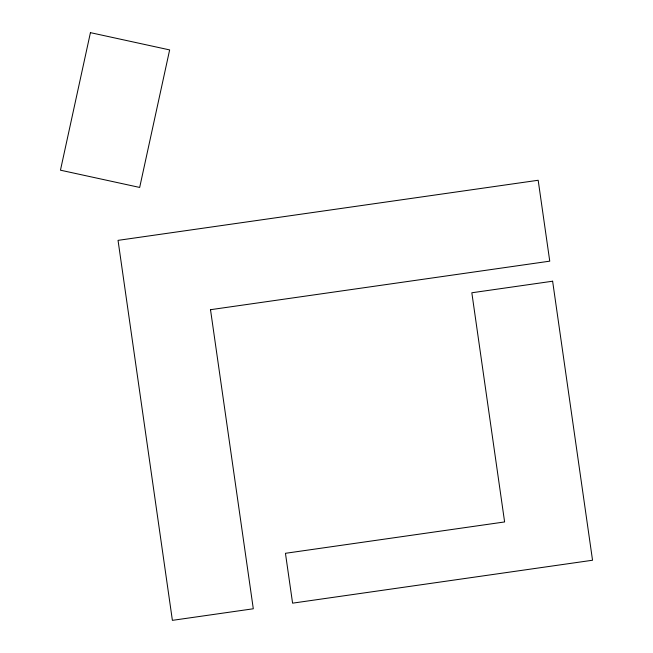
<?xml version="1.0" encoding="UTF-8"?>
<svg xmlns="http://www.w3.org/2000/svg" width="653" height="653" viewBox="0 0 653 653"><rect width="100%" height="100%" fill="white"/><g stroke="black" fill="none" stroke-linecap="round" stroke-linejoin="round"><path stroke-width="0.98" d="M210.405 309.71L549.753 261.159L538.178 180.261L118.038 240.361L172.392 620.35L253.299 608.776L210.511 309.693M90.432 32.65L60.46 170.188L139.677 187.444L169.641 49.914L90.432 32.65M552.626 281.214L471.833 292.773L504.614 521.943L285.451 553.303L292.585 603.16L592.54 560.241L552.626 281.214"/></g></svg>
